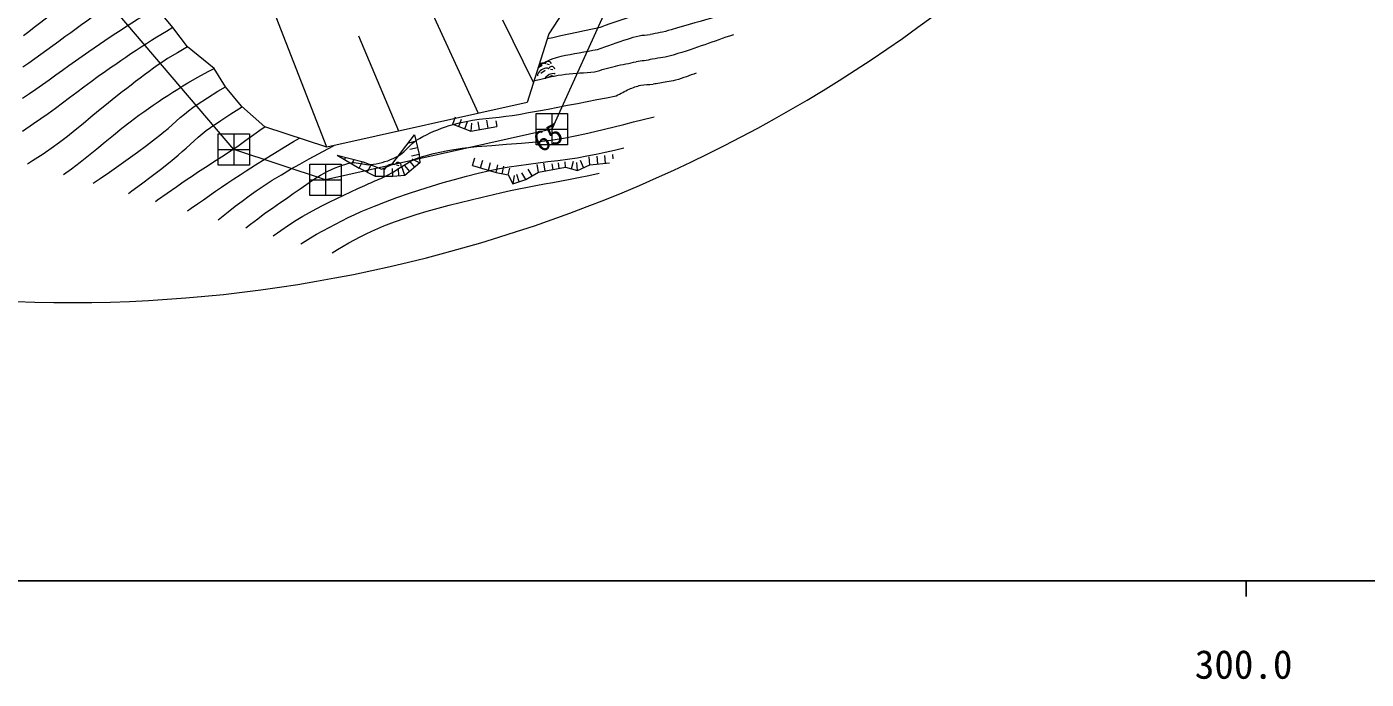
# Model space of a CAD drawing. Units: millimetres, scale not verified. Extents: x 40000 to 680000, y 20000 to 380000.
# Drawn here: x 290208 to 375664, y 198715 to 240357 of the extents above; entities that cross this region are included whole.
import ezdxf
from ezdxf.enums import TextEntityAlignment as Align

# ---------------------------------------------------------------- set-up
doc = ezdxf.new("R2010")
doc.units = ezdxf.units.MM
doc.header["$LTSCALE"] = 1000
for name, color, linetype, lineweight in [('M-BGD', 7, 'Continuous', 13), ('M-BMK-ROW', 30, 'Continuous', 13), ('M-STR-HTXT', 7, 'Continuous', 13), ('M-TTL-BAND', 7, 'Continuous', 25)]:
    doc.layers.add(name, color=color, linetype=linetype, lineweight=lineweight)
doc.styles.add('ＭＳ ゴシック', font='')
doc.styles.get('ＭＳ ゴシック').set_extended_font_data('MS Gothic')

msp = doc.modelspace()

# ---------------------------------------------------------------- linework, layer by layer
at = {"layer": 'M-BGD'}
for p, q in [((319031, 234828), (312802, 248361)), ((309361, 232669), (304574, 244909)), ((326283, 244184), (323521, 239907)), ((299521, 240302), (298505, 241550)), ((300455, 239067), (299521, 240302)), ((322544, 236802), (320577, 240782)), ((313936, 233691), (311397, 239762)), ((323521, 239907), (322142, 235523)), ((302157, 237703), (300455, 239067)), ((302894, 236520), (302157, 237703)), ((323079, 237890), (322804, 237712)), ((323566, 237932), (323410, 237967)), ((323775, 237602), (323619, 237637)), ((323288, 237560), (323013, 237381)), ((323735, 237242), (323478, 237119)), ((303906, 235289), (302894, 236520)), ((305387, 233976), (303906, 235289)), ((322142, 235523), (309361, 232669)), ((317382, 234132), (317556, 234601)), ((317767, 233989), (317941, 234458)), ((318152, 233846), (318326, 234315)), ((318585, 234215), (318537, 233703)), ((319089, 233799), (319003, 234292)), ((319641, 233895), (319555, 234388)), ((320137, 234361), (320193, 233991)), ((309361, 232669), (305387, 233976)), ((313494, 231564), (314949, 233467)), ((314949, 233467), (315235, 232212)), ((317382, 234132), (318537, 233703)), ((318537, 233703), (320193, 233991)), ((315044, 233049), (314557, 232938)), ((315140, 232630), (314652, 232519)), ((310004, 232167), (311674, 231745)), ((310004, 232167), (311409, 231341)), ((310473, 231892), (310553, 232028)), ((310941, 231616), (311101, 231890)), ((311409, 231341), (311625, 231757)), ((311674, 231745), (312869, 231266)), ((315277, 231663), (314333, 230855)), ((314963, 231394), (314637, 231773)), ((315235, 232212), (314748, 232101)), ((314777, 231926), (315277, 231663)), ((315235, 232212), (315277, 231663)), ((318653, 231509), (318797, 231988)), ((319155, 231358), (319299, 231838)), ((319657, 231208), (319801, 231688)), ((323283, 231156), (323194, 231648)), ((323784, 231248), (323720, 231604)), ((324184, 231320), (324132, 231665)), ((324581, 231393), (324547, 231738)), ((324958, 231292), (325087, 231775)), ((325335, 231191), (325304, 231688)), ((325736, 231372), (325531, 231827)), ((326138, 231553), (326088, 232050)), ((326138, 231553), (327378, 231677)), ((326637, 231603), (326588, 232100)), ((327137, 231653), (327088, 232150)), ((327615, 231922), (327588, 232200)), ((312458, 230795), (311409, 231341)), ((311933, 231068), (312164, 231512)), ((312458, 230795), (312455, 231295)), ((313563, 230803), (312458, 230795)), ((312869, 231266), (313494, 231564)), ((313011, 230799), (313007, 231299)), ((313563, 230803), (313530, 231302)), ((314333, 230855), (313563, 230803)), ((313969, 231483), (313812, 231518)), ((313948, 230829), (313915, 231328)), ((314333, 230855), (314150, 231376)), ((314648, 231124), (314323, 231504)), ((318653, 231509), (320160, 231058)), ((320160, 231058), (320260, 231548)), ((320160, 231058), (320927, 230901)), ((320543, 230980), (320644, 231469)), ((320927, 230901), (321027, 231342)), ((320927, 230901), (321214, 230325)), ((321310, 230859), (321214, 230325)), ((321627, 230464), (321467, 230938)), ((322040, 230604), (321788, 231036)), ((322040, 230604), (322851, 231078)), ((322446, 230841), (322193, 231272)), ((322851, 231078), (322761, 231569)), ((322851, 231078), (324581, 231393)), ((324581, 231393), (325335, 231191)), ((325335, 231191), (326138, 231553)), ((321214, 230325), (322040, 230604))]:
    msp.add_line(p, q, dxfattribs=at)
for points in [[(289998, 239790), (290341, 240059), (290684, 240328), (291029, 240595), (291376, 240858), (291762, 241152), (292145, 241449), (292526, 241749), (292907, 242050), (293288, 242349), (293673, 242645), (294061, 242934), (294454, 243217), (294853, 243490), (295261, 243751), (295966, 244176), (296680, 244587), (296883, 244698)], [(297228, 242852), (297119, 242792), (296443, 242398), (296086, 242178), (295735, 241949), (295389, 241712), (295046, 241470), (294707, 241223), (294369, 240973), (294032, 240723), (293695, 240472), (293356, 240224), (293015, 239979), (292632, 239705), (292250, 239428), (291869, 239150), (291488, 238871), (291107, 238593), (290725, 238316), (290341, 238042), (289956, 237771)], [(289943, 235798), (290371, 236088), (290795, 236383), (291218, 236681), (291639, 236981), (292059, 237283), (292479, 237584), (292900, 237885), (293321, 238185), (293745, 238481), (294171, 238774), (294512, 239008), (294853, 239241), (295194, 239475), (295536, 239708), (295879, 239940), (296223, 240169), (296570, 240394), (296919, 240616), (297270, 240833), (297626, 241044), (298266, 241415), (298505, 241551)], [(299521, 240302), (299124, 240060), (298509, 239685), (298174, 239478), (297842, 239269), (297511, 239056), (297183, 238840), (296855, 238622), (296530, 238402), (296205, 238180), (295881, 237957), (295558, 237733), (295235, 237509), (294771, 237180), (294311, 236846), (293853, 236508), (293397, 236167), (292942, 235825), (292487, 235484), (292030, 235145), (291571, 234809), (291108, 234478), (290641, 234154), (289943, 233674)], [(323426, 239608), (323777, 239682), (324282, 239792), (324787, 239902), (325292, 240013), (325797, 240124), (326302, 240234), (326808, 240342)], [(300457, 239068), (299820, 238700), (299190, 238322), (298887, 238130), (298589, 237931), (298295, 237724), (298006, 237512), (297719, 237296), (297434, 237077), (297151, 236856), (296868, 236634), (296584, 236413), (296299, 236195), (295792, 235801), (295290, 235398), (294792, 234991), (294296, 234580), (293801, 234170), (293302, 233764), (292799, 233363), (292290, 232972), (291772, 232593), (291243, 232229), (290574, 231793), (290247, 231588)], [(322886, 237889), (322890, 237891), (323028, 237967), (323165, 238044), (323302, 238119), (323442, 238190), (323584, 238254), (323729, 238309), (324011, 238395), (324296, 238471), (324583, 238538), (324872, 238597), (325162, 238651), (325454, 238702), (325745, 238752), (326037, 238802), (326328, 238855), (326618, 238912)], [(292540, 230920), (293070, 231298), (293615, 231712), (294151, 232138), (294681, 232573), (295209, 233010), (295738, 233447), (296272, 233878), (296812, 234299), (297362, 234707), (297666, 234923), (297972, 235139), (298278, 235353), (298586, 235565), (298895, 235774), (299207, 235981), (299520, 236184), (299836, 236384), (300154, 236579), (300475, 236770), (301121, 237140), (301773, 237500), (302156, 237704)], [(322580, 236916), (322590, 236918), (322922, 236997), (323255, 237075), (323341, 237095), (323427, 237116), (323513, 237137), (323599, 237157), (323685, 237177), (323771, 237197), (323858, 237215), (323945, 237232), (324031, 237248), (324119, 237263), (324348, 237296), (324578, 237324), (324809, 237349), (325040, 237371), (325271, 237390), (325502, 237408), (325733, 237425), (325965, 237443), (326196, 237462), (326427, 237483)], [(294436, 230367), (294890, 230675), (295488, 231087), (296083, 231503), (296674, 231924), (297262, 232350), (297846, 232781), (298426, 233217), (298697, 233430), (298962, 233650), (299223, 233875), (299481, 234104), (299739, 234332), (299998, 234560), (300260, 234783), (300527, 235001), (300800, 235209), (301081, 235407), (301736, 235832), (302403, 236238), (302894, 236520)], [(304183, 227527), (304480, 227758), (304939, 228109), (305404, 228454), (305874, 228789), (306353, 229112), (306784, 229404), (307213, 229706), (307642, 230012), (308074, 230315), (308511, 230607), (308955, 230882), (309408, 231133), (309874, 231352), (310354, 231534), (310850, 231669), (310977, 231687), (311105, 231689), (311233, 231677), (311362, 231657), (311491, 231631), (311621, 231604), (311751, 231579), (311880, 231561), (312010, 231553), (312138, 231559), (312324, 231583), (312509, 231614), (312693, 231653), (312876, 231698), (313057, 231751), (313236, 231811), (313412, 231878), (313585, 231951), (313754, 232032), (313919, 232120), (314044, 232198), (314160, 232288), (314271, 232386), (314378, 232489), (314482, 232596), (314586, 232703), (314692, 232809), (314800, 232910), (314914, 233004), (315035, 233089), (315257, 233223), (315483, 233350), (315713, 233470), (315947, 233582), (316185, 233688), (316425, 233787), (316669, 233880), (316914, 233967), (317161, 234047), (317409, 234122), (317819, 234229), (318233, 234317), (318651, 234389), (319071, 234450), (319493, 234502), (319916, 234550), (320339, 234596), (320762, 234646), (321184, 234702), (321603, 234767), (322227, 234877), (322849, 234990), (323471, 235106), (324093, 235224), (324714, 235345), (325335, 235466), (325956, 235588), (326578, 235709), (327199, 235830), (327820, 235949)], [(296687, 229711), (296916, 229878), (297529, 230333), (298139, 230793), (298744, 231258), (299347, 231727), (299611, 231941), (299869, 232162), (300123, 232389), (300375, 232618), (300626, 232848), (300878, 233077), (301133, 233302), (301392, 233521), (301658, 233733), (301932, 233933), (302578, 234377), (303233, 234809), (303897, 235228), (303943, 235256)], [(305935, 227017), (306408, 227359), (306900, 227697), (307401, 228019), (307820, 228272), (308246, 228513), (308677, 228746), (309112, 228970), (309550, 229189), (309992, 229402), (310435, 229612), (310879, 229820), (311323, 230027), (311766, 230235), (311894, 230294), (312022, 230351), (312151, 230406), (312281, 230461), (312411, 230515), (312540, 230569), (312669, 230624), (312798, 230680), (312926, 230738), (313052, 230799), (313274, 230916), (313493, 231041), (313708, 231173), (313921, 231308), (314135, 231443), (314350, 231575), (314567, 231700), (314789, 231816), (315016, 231919), (315250, 232006), (316152, 232264), (317068, 232459), (317995, 232603), (318931, 232708), (319873, 232789), (320818, 232857), (321763, 232927), (322706, 233009), (323644, 233119), (324574, 233268), (325198, 233390), (325820, 233524), (326439, 233666), (327058, 233815), (327675, 233969), (328292, 234126), (328909, 234285), (329525, 234442), (330142, 234598), (330225, 234618)], [(298418, 229207), (298547, 229302), (299157, 229741), (299772, 230172), (300104, 230399), (300438, 230624), (300774, 230848), (301110, 231070), (301447, 231291), (301784, 231511), (302122, 231731), (302460, 231950), (302798, 232170), (303135, 232390), (303663, 232745), (304185, 233111), (304703, 233484), (305221, 233858), (305387, 233976)], [(300455, 228613), (300704, 228783), (301091, 229051), (301478, 229319), (301865, 229588), (302252, 229856), (302640, 230123), (303029, 230388), (303420, 230650), (303813, 230909), (304209, 231163), (304810, 231542), (305413, 231920), (306018, 232294), (306625, 232665), (307234, 233032), (307601, 233248)], [(302412, 228043), (302626, 228212), (303062, 228555), (303499, 228897), (303940, 229234), (304386, 229564), (304838, 229885), (305299, 230193), (305872, 230557), (306451, 230912), (307035, 231259), (307623, 231597), (308217, 231928), (308814, 232251), (309415, 232567), (309809, 232769)], [(307687, 226506), (307791, 226572), (308303, 226882), (308697, 227112), (309094, 227336), (309494, 227554), (309898, 227767), (310305, 227974), (310714, 228175), (311127, 228369), (311543, 228557), (311962, 228737), (312383, 228910), (313102, 229189), (313826, 229457), (314554, 229713), (315286, 229956), (316023, 230188), (316763, 230409), (317506, 230618), (318252, 230817), (319001, 231004), (319752, 231181), (320363, 231309), (320979, 231418), (321597, 231512), (322217, 231596), (322838, 231673), (323460, 231748), (324081, 231825), (324701, 231909), (325320, 232003), (325936, 232112), (326526, 232229), (327116, 232354), (327704, 232485), (328290, 232621), (328292, 232622)], [(309683, 225925), (310036, 226143), (310392, 226356), (310752, 226563), (311116, 226763), (311484, 226956), (311855, 227142), (312229, 227320), (312608, 227489), (312990, 227649), (313668, 227910), (314354, 228151), (315046, 228374), (315743, 228581), (316444, 228776), (317149, 228961), (317856, 229138), (318564, 229310), (319272, 229480), (319980, 229651), (320519, 229778), (321060, 229897), (321602, 230009), (322146, 230117), (322690, 230221), (323235, 230324), (323779, 230425), (324324, 230528), (324868, 230632), (325412, 230740), (326072, 230875), (326733, 231011)]]:
    msp.add_lwpolyline(points, dxfattribs=at)
for centre, radius, start, end in [((323403, 237060), 652, 87.606, 158.22524), ((323194, 237391), 652, 87.606, 115.35732), ((323162, 237882), 171, 40.55758, 69.84629), ((323572, 237914), 291, 148.11868, 164.23554), ((323487, 237948), 202, 11.38238, 143.63019), ((323371, 237552), 171, 40.55758, 69.84629), ((323781, 237584), 291, 148.11868, 164.23554), ((323696, 237618), 202, 11.38238, 143.63019), ((322968, 237290), 171, 175.99536, 205.26962), ((323389, 237055), 108, 161.73622, 195.47272), ((323841, 236691), 683, 86.88724, 144.32167), ((323840, 237271), 108, 35.73867, 69.46954), ((313597, 230941), 652, 87.606, 158.22524), ((313565, 231433), 171, 40.55758, 69.84629), ((313975, 231465), 291, 148.11868, 164.23554), ((313890, 231499), 202, 11.38238, 143.63019), ((313162, 231172), 171, 175.99536, 205.26962), ((313799, 231504), 291, 350.77119, 6.9053)]:
    msp.add_arc(centre, radius, start, end, dxfattribs=at)
for points, knots in [([(326808, 240342), (327647, 240631), (328481, 240937), (329325, 241210), (330068, 241450), (330819, 241662), (331566, 241888)], [0, 0, 0, 0, 1, 1, 1, 2, 2, 2, 2]), ([(337958, 242607), (337761, 242485), (337562, 242363), (337295, 242233), (337233, 242203), (337194, 242194), (337132, 242163), (337039, 242117), (336996, 242074), (336902, 242031), (334815, 241067), (333518, 240836), (331319, 240165), (330795, 240006), (330407, 239935), (329975, 239864)], [0, 0, 0, 0, 1, 1, 1, 2, 2, 2, 3, 3, 3, 4, 4, 4, 5, 5, 5, 5]), ([(326618, 238912), (327259, 239133), (327895, 239369), (328542, 239573), (328783, 239650), (329022, 239735), (329270, 239785), (329502, 239831), (329740, 239838), (329975, 239864)], [0, 0, 0, 0, 1, 1, 1, 2, 2, 2, 3, 3, 3, 3]), ([(335287, 239847), (333974, 239406), (333000, 239020), (331456, 238555), (330944, 238401), (330640, 238380), (330113, 238283), (329757, 238217), (329417, 238165), (329090, 238123)], [0, 0, 0, 0, 1, 1, 1, 2, 2, 2, 3, 3, 3, 3]), ([(326427, 237483), (326872, 237604), (327313, 237740), (327762, 237847), (328201, 237953), (328647, 238031), (329090, 238123)], [0, 0, 0, 0, 1, 1, 1, 2, 2, 2, 2]), ([(332916, 237398), (332491, 237246), (332131, 237091), (331593, 236945), (331384, 236888), (331263, 236873), (331050, 236835), (330725, 236777), (330437, 236733), (330166, 236697)], [0, 0, 0, 0, 1, 1, 1, 2, 2, 2, 3, 3, 3, 3]), ([(327820, 235949), (328094, 236091), (328357, 236254), (328640, 236375), (328879, 236476), (329124, 236570), (329377, 236624), (329635, 236679), (329903, 236673), (330166, 236697)], [0, 0, 0, 0, 1, 1, 1, 2, 2, 2, 3, 3, 3, 3])]:
    msp.add_open_spline(points, degree=3, knots=knots, dxfattribs=at)
at = {"layer": 'M-BMK-ROW'}
for p, q in [((327723, 242722), (323704, 233822)), ((303417, 232519), (295412, 241899)), ((322704, 232822), (322704, 234822)), ((322704, 234822), (324704, 234822)), ((323704, 234822), (323704, 232822)), ((324704, 234822), (324704, 232822)), ((302417, 231519), (302417, 233519)), ((302417, 233519), (304417, 233519)), ((303417, 233519), (303417, 231519)), ((304417, 233519), (304417, 231519)), ((323704, 233822), (309260, 230597)), ((322704, 233822), (324704, 233822)), ((302417, 232519), (304417, 232519)), ((309260, 230597), (303417, 232519)), ((324704, 232822), (322704, 232822)), ((308260, 229597), (308260, 231597)), ((308260, 231597), (310260, 231597)), ((309260, 231597), (309260, 229597)), ((310260, 231597), (310260, 229597)), ((304417, 231519), (302417, 231519)), ((308260, 230597), (310260, 230597)), ((310260, 229597), (308260, 229597))]:
    msp.add_line(p, q, dxfattribs=at)
at = {"layer": 'M-STR-HTXT'}
msp.add_arc((292900, 314991), 92240, 262.60608, 310.49055, dxfattribs=at)
at = {"layer": 'M-TTL-BAND'}
for p, q in [((40000, 205000), (579000, 205000)), ((368000, 205000), (368000, 204000))]:
    msp.add_line(p, q, dxfattribs=at)

# ---------------------------------------------------------------- texts
at = {"layer": 'M-BGD', "style": 'ＭＳ ゴシック'}
msp.add_text('65', height=1320, rotation=28.01, dxfattribs=at).set_placement((323461, 233304), align=Align.MIDDLE_CENTER)
at = {"layer": 'M-TTL-BAND', "style": 'ＭＳ ゴシック'}
msp.add_text('300.0', height=1833, dxfattribs=at).set_placement((367844, 198195), align=Align.BOTTOM_CENTER)

doc.saveas('drawing.dxf')
